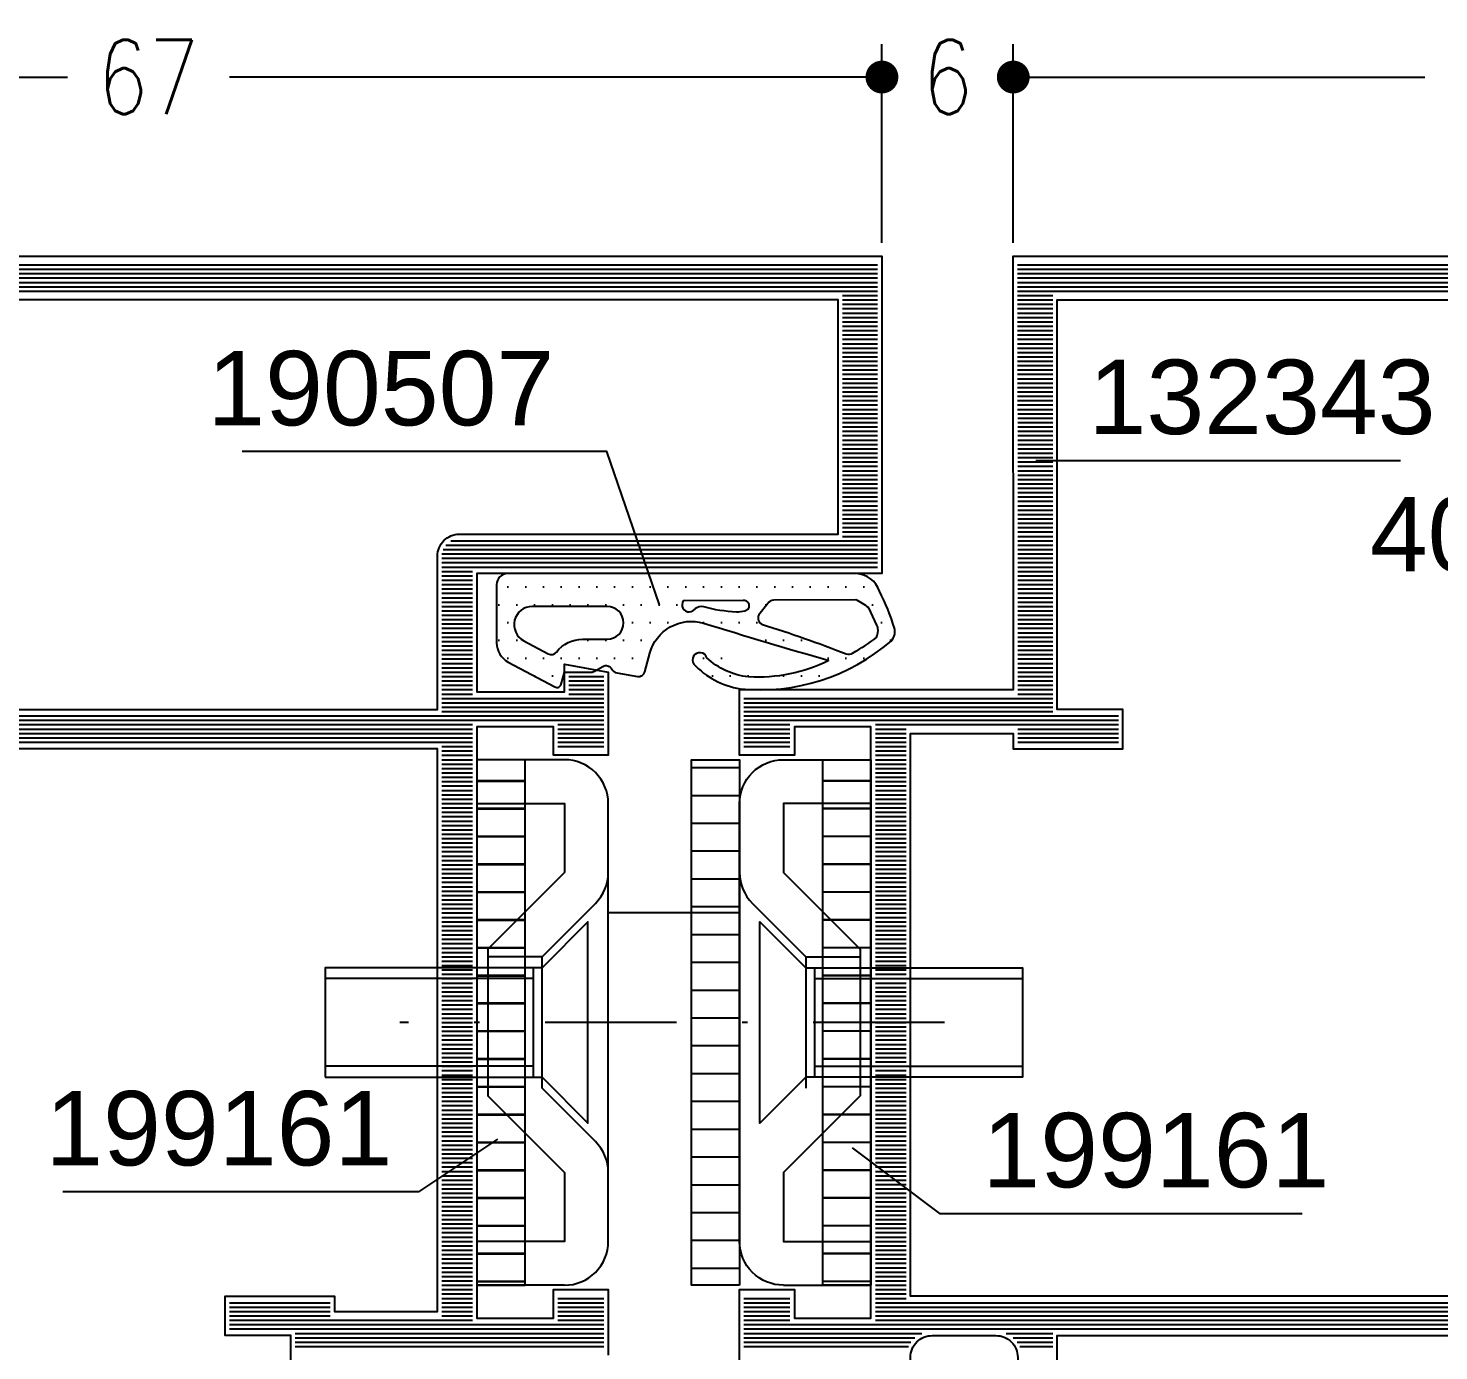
# Model space of a CAD drawing. Extents: x -247 to 191, y 24 to 414.
# Drawn here: x 40.49 to 72.7, y 219.57 to 249.77 of the extents above; entities that cross this region are included whole.
import ezdxf
from ezdxf.enums import TextEntityAlignment as Align

# ---------------------------------------------------------------- set-up
doc = ezdxf.new("R2010")
doc.units = 0
doc.header["$LTSCALE"] = 6
doc.linetypes.add('AUSGEZOGEN', pattern=[0])
doc.linetypes.add('CENTER', pattern=[1.02, 0.5, -0.25, 0.02, -0.25])
doc.layers.get('0').update_dxf_attribs({"color": 4, "linetype": 'CONTINUOUS'})
doc.layers.get('DEFPOINTS').update_dxf_attribs({"linetype": 'AUSGEZOGEN'})
for name, color, linetype in [('CENT_25', 3, 'CENTER'), ('CONST18', 3, 'AUSGEZOGEN'), ('CONST25', 3, 'CONTINUOUS'), ('DICHT_PAR', 3, 'CONTINUOUS'), ('DICHT_SCH', 3, 'CONTINUOUS'), ('KH_NOR', 7, 'CONTINUOUS'), ('KH_SCH', 3, 'CONTINUOUS'), ('LLMASSE', 7, 'CONTINUOUS'), ('PNR', 7, 'CONTINUOUS')]:
    doc.layers.add(name, color=color, linetype=linetype)
doc.styles.get("Standard").update_dxf_attribs({"font": 'simplex.shx', "width": 0.8})
doc.styles.add('SWISSL', font='swissl.ttf')
doc.dimstyles.new('DOK-1ZU1-PUNKT', dxfattribs={"dimscale": 0, "dimtxt": 3, "dimasz": 1.5, "dimexe": 1.5, "dimexo": 0.6, "dimgap": 1.5, "dimtad": 0, "dimdsep": 46, "dimtxsty": 'Standard', "dimblk": 'PUNKT', "dimblk1": 'PUNKT', "dimblk2": 'PUNKT', "dimcen": 0, "dimclrd": 2, "dimclre": 2, "dimclrt": 7, "dimadec": 0, "dimazin": 0, "dimtfac": 0.7, "dimtdec": 4, "dimtofl": 0, "dimtmove": 0, "dimatfit": 3, "dimldrblk": 'PUNKT', "dimfxl": 1, "dimtolj": 1, "dimtzin": 0, "dimarcsym": 0})

# ---------------------------------------------------------------- blocks, each defined once
blk = doc.blocks.new('PUNKT')
at = {"color": 0, "linetype": 'CONTINUOUS'}
blk.add_line((-0.5, 0), (-1, 0), dxfattribs=at)
at = {"color": 0, "linetype": 'CONTINUOUS', "const_width": 0.5}
blk.add_lwpolyline([(-0.25, 0, 1), (0.25, 0, 1)], format="xyb", close=True, dxfattribs=at)
blk = doc.blocks.new('*D9')
at = {"layer": 'DEFPOINTS', "color": 0}
for p in [(62.981, 248.653), (62.981, 244.565), (85.482, 244.565)]:
    blk.add_point(p, dxfattribs=at)
at = {"layer": 'LLMASSE', "color": 3, "lineweight": -2}
for p, q in [((62.981, 244.865), (62.981, 249.403)), ((85.482, 244.865), (85.482, 249.403)), ((63.731, 248.653), (72.38, 248.653)), ((84.732, 248.653), (76.082, 248.653))]:
    blk.add_line(p, q, dxfattribs=at)
at = {"layer": 'LLMASSE', "color": 3, "lineweight": -2, "xscale": 0.75, "yscale": 0.75, "zscale": 0.75, "rotation": 180}
blk.add_blockref('PUNKT', (62.981, 248.653), dxfattribs=at)
at = {"layer": 'LLMASSE', "color": 3, "lineweight": -2, "xscale": 0.75, "yscale": 0.75, "zscale": 0.75}
blk.add_blockref('PUNKT', (85.482, 248.653), dxfattribs=at)
at = {"layer": 'LLMASSE', "color": 3, "insert": (74.231, 248.653), "char_height": 1.7, "attachment_point": 5}
blk.add_mtext('\\A1;45', dxfattribs=at)
blk = doc.blocks.new('*D10')
at = {"layer": 'DEFPOINTS', "color": 0}
for p in [(59.982, 248.653), (59.982, 244.565), (62.981, 244.565)]:
    blk.add_point(p, dxfattribs=at)
at = {"layer": 'LLMASSE', "color": 3, "lineweight": -2}
for p, q in [((59.982, 244.865), (59.982, 249.403)), ((62.981, 244.865), (62.981, 249.403)), ((59.232, 248.653), (58.482, 248.653)), ((63.731, 248.653), (64.481, 248.653))]:
    blk.add_line(p, q, dxfattribs=at)
at = {"layer": 'LLMASSE', "color": 3, "lineweight": -2, "xscale": 0.75, "yscale": 0.75, "zscale": 0.75}
blk.add_blockref('PUNKT', (59.982, 248.653), dxfattribs=at)
at = {"layer": 'LLMASSE', "color": 3, "lineweight": -2, "xscale": 0.75, "yscale": 0.75, "zscale": 0.75, "rotation": 180}
blk.add_blockref('PUNKT', (62.981, 248.653), dxfattribs=at)
at = {"layer": 'LLMASSE', "color": 3, "insert": (61.481, 248.653), "char_height": 1.7, "attachment_point": 5}
blk.add_mtext('\\A1;6', dxfattribs=at)
blk = doc.blocks.new('*D11')
at = {"layer": 'DEFPOINTS', "color": 0}
for p in [(26.482, 248.653), (26.482, 244.565), (59.982, 244.565)]:
    blk.add_point(p, dxfattribs=at)
at = {"layer": 'LLMASSE', "color": 3, "lineweight": -2}
for p, q in [((26.482, 244.865), (26.482, 249.403)), ((59.982, 244.865), (59.982, 249.403)), ((27.232, 248.653), (41.381, 248.653)), ((59.232, 248.653), (45.083, 248.653))]:
    blk.add_line(p, q, dxfattribs=at)
at = {"layer": 'LLMASSE', "color": 3, "lineweight": -2, "xscale": 0.75, "yscale": 0.75, "zscale": 0.75, "rotation": 180}
blk.add_blockref('PUNKT', (26.482, 248.653), dxfattribs=at)
at = {"layer": 'LLMASSE', "color": 3, "lineweight": -2, "xscale": 0.75, "yscale": 0.75, "zscale": 0.75}
blk.add_blockref('PUNKT', (59.982, 248.653), dxfattribs=at)
at = {"layer": 'LLMASSE', "color": 3, "insert": (43.232, 248.653), "char_height": 1.7, "attachment_point": 5}
blk.add_mtext('\\A1;67', dxfattribs=at)
blk = doc.blocks.new('*X44')
for p, q in [((55.8, 46.9), (55.8, 66.8)), ((56, 46.9), (56, 66.8)), ((56.2, 46.9), (56.2, 66.8)), ((56.4, 46.906), (56.4, 66.8)), ((56.6, 46.958), (56.6, 66.8)), ((56.8, 47.076), (56.8, 66.8)), ((57, 47.313), (57, 66.8)), ((57.2, 65.2), (57.2, 66.8)), ((57.4, 65.2), (57.4, 66.8)), ((57.6, 65.2), (57.6, 66.8)), ((57.8, 65.2), (57.8, 66.8)), ((58, 65.2), (58, 66.8)), ((58.2, 65.2), (58.2, 66.8)), ((58.4, 65.2), (58.4, 66.8)), ((58.6, 65.2), (58.6, 66.8)), ((58.8, 65.2), (58.8, 66.8)), ((59, 65.2), (59, 66.8)), ((59.2, 65.2), (59.2, 66.8)), ((59.4, 65.2), (59.4, 66.8)), ((59.6, 65.2), (59.6, 66.8)), ((59.8, 65.2), (59.8, 66.8)), ((60, 65.2), (60, 66.8)), ((60.2, 65.2), (60.2, 66.8)), ((60.4, 65.2), (60.4, 66.8)), ((60.6, 65.2), (60.6, 66.8)), ((60.8, 65.2), (60.8, 66.8)), ((61, 65.2), (61, 66.8)), ((61.2, 65.2), (61.2, 66.8)), ((61.4, 65.2), (61.4, 66.8)), ((61.6, 65.2), (61.6, 66.8)), ((61.8, 65.2), (61.8, 66.8)), ((62, 65.2), (62, 66.8)), ((62.2, 65.2), (62.2, 66.8)), ((62.4, 65.2), (62.4, 66.8)), ((62.6, 65.2), (62.6, 66.8)), ((62.8, 65.2), (62.8, 66.8)), ((63, 65.2), (63, 66.8)), ((63.2, 65.2), (63.2, 66.8)), ((63.4, 65.2), (63.4, 66.8)), ((63.6, 65.2), (63.6, 66.8)), ((63.8, 65.2), (63.8, 66.8)), ((64, 65.2), (64, 66.8)), ((64.2, 65.2), (64.2, 66.8)), ((64.4, 65.2), (64.4, 66.8)), ((64.6, 65.2), (64.6, 66.8)), ((64.8, 65.2), (64.8, 66.8)), ((65, 65.2), (65, 66.8)), ((65.2, 65.2), (65.2, 66.8)), ((65.4, 65.2), (65.4, 66.8)), ((65.6, 65.2), (65.6, 66.8)), ((65.8, 65.2), (65.8, 66.8)), ((66, 65.2), (66, 66.8)), ((66.2, 65.2), (66.2, 66.8)), ((66.4, 65.2), (66.4, 66.8)), ((66.6, 65.2), (66.6, 66.8)), ((66.8, 65.2), (66.8, 66.8)), ((67, 65.2), (67, 66.8)), ((67.2, 65.2), (67.2, 66.8)), ((67.4, 65.2), (67.4, 66.8)), ((67.6, 65.2), (67.6, 66.8)), ((67.8, 65.2), (67.8, 66.8)), ((68, 65.2), (68, 66.8)), ((68.2, 65.2), (68.2, 66.8)), ((68.4, 4.7), (68.4, 66.8)), ((68.6, 0.2), (68.6, 66.8)), ((68.8, 0.2), (68.8, 66.8)), ((69, 0.2), (69, 66.8)), ((69.2, 0.2), (69.2, 66.8)), ((69.4, 0.2), (69.4, 66.8)), ((69.6, 0.2), (69.6, 66.8)), ((20.2, 40.2), (20.2, 54.3)), ((20.4, 40.2), (20.4, 54.3)), ((20.6, 40.2), (20.6, 54.3)), ((20.8, 40.2), (20.8, 54.3)), ((21, 37.2), (21, 54.3)), ((21.2, 37.2), (21.2, 54.3)), ((21.4, 52.2), (21.4, 54.3)), ((21.6, 52.2), (21.6, 54.3)), ((21.8, 52.2), (21.8, 54.3)), ((22, 52.2), (22, 54.3)), ((22.2, 52.2), (22.2, 54.3)), ((22.4, 52.2), (22.4, 54.3)), ((47.6, 52.2), (47.6, 54.3)), ((47.8, 52.2), (47.8, 54.3)), ((48, 52.2), (48, 54.3)), ((48.2, 52.2), (48.2, 54.3)), ((48.4, 52.2), (48.4, 54.3)), ((48.6, 52.2), (48.6, 54.3)), ((48.8, 1.7), (48.8, 54.3)), ((49, 1.7), (49, 54.3)), ((49.2, 46.9), (49.2, 54.3)), ((49.4, 46.9), (49.4, 54.3)), ((49.6, 46.9), (49.6, 54.3)), ((49.8, 46.9), (49.8, 54.3)), ((50, 52.7), (50, 54.3)), ((50.2, 52.7), (50.2, 54.3)), ((50.4, 52.7), (50.4, 54.3)), ((50.6, 52.7), (50.6, 54.3)), ((50.8, 52.7), (50.8, 54.3)), ((51, 52.7), (51, 53.376)), ((21.4, 37.2), (21.4, 48.3)), ((21.6, 46.9), (21.6, 48.3)), ((21.8, 46.9), (21.8, 48.3)), ((22, 46.9), (22, 48.3)), ((22.2, 46.9), (22.2, 48.3)), ((22.4, 46.9), (22.4, 48.3)), ((22.6, 46.9), (22.6, 48.3)), ((22.8, 46.9), (22.8, 48.3)), ((23, 46.9), (23, 48.3)), ((23.2, 46.9), (23.2, 48.3)), ((23.4, 46.9), (23.4, 48.3)), ((23.6, 46.9), (23.6, 48.3)), ((23.8, 46.9), (23.8, 48.3)), ((24, 46.9), (24, 48.3)), ((24.2, 46.9), (24.2, 48.3)), ((24.4, 46.9), (24.4, 48.3)), ((24.6, 46.9), (24.6, 48.3)), ((24.8, 46.9), (24.8, 48.3)), ((25, 46.9), (25, 48.3)), ((25.2, 46.9), (25.2, 48.3)), ((25.4, 46.9), (25.4, 48.3)), ((25.6, 46.9), (25.6, 48.3)), ((25.8, 46.9), (25.8, 48.3)), ((26, 46.9), (26, 48.3)), ((26.2, 46.9), (26.2, 48.3)), ((26.4, 46.9), (26.4, 48.3)), ((26.6, 46.9), (26.6, 48.3)), ((26.8, 46.9), (26.8, 48.3)), ((27, 46.9), (27, 48.3)), ((27.2, 46.9), (27.2, 48.3)), ((27.4, 46.9), (27.4, 48.3)), ((27.6, 46.9), (27.6, 48.3)), ((27.8, 46.9), (27.8, 48.3)), ((28, 46.9), (28, 48.3)), ((28.2, 46.9), (28.2, 48.3)), ((28.4, 46.9), (28.4, 48.3)), ((28.6, 46.9), (28.6, 48.3)), ((28.8, 46.9), (28.8, 48.3)), ((29, 46.9), (29, 48.3)), ((29.2, 46.9), (29.2, 48.3)), ((29.4, 46.9), (29.4, 48.3)), ((29.6, 46.9), (29.6, 48.3)), ((29.8, 46.9), (29.8, 48.3)), ((30, 46.9), (30, 48.3)), ((30.2, 46.9), (30.2, 48.3)), ((30.4, 46.9), (30.4, 48.3)), ((30.6, 46.9), (30.6, 48.3)), ((30.8, 46.9), (30.8, 48.3)), ((31, 46.9), (31, 48.3)), ((31.2, 46.9), (31.2, 48.3)), ((31.4, 46.9), (31.4, 48.3)), ((31.6, 46.9), (31.6, 48.3)), ((31.8, 46.9), (31.8, 48.3)), ((32, 46.9), (32, 48.3)), ((32.2, 46.9), (32.2, 48.3)), ((32.4, 46.9), (32.4, 48.3)), ((32.6, 46.9), (32.6, 48.3)), ((32.8, 46.9), (32.8, 48.3)), ((33, 46.9), (33, 48.3)), ((33.2, 46.9), (33.2, 48.3)), ((33.4, 46.9), (33.4, 48.3)), ((33.6, 46.9), (33.6, 48.3)), ((33.8, 46.9), (33.8, 48.3)), ((34, 46.9), (34, 48.3)), ((34.2, 46.9), (34.2, 48.3)), ((34.4, 46.9), (34.4, 48.3)), ((34.6, 46.9), (34.6, 48.3)), ((34.8, 46.9), (34.8, 48.3)), ((35, 46.9), (35, 48.3)), ((35.2, 46.9), (35.2, 48.3)), ((35.4, 46.9), (35.4, 48.3)), ((35.6, 46.9), (35.6, 48.3)), ((35.8, 46.9), (35.8, 48.3)), ((36, 46.9), (36, 48.3)), ((36.2, 46.9), (36.2, 48.3)), ((36.4, 46.9), (36.4, 48.3)), ((36.6, 46.9), (36.6, 48.3)), ((36.8, 46.9), (36.8, 48.3)), ((37, 46.9), (37, 48.3)), ((37.2, 46.9), (37.2, 48.3)), ((37.4, 46.9), (37.4, 48.3)), ((37.6, 46.9), (37.6, 48.3)), ((37.8, 46.9), (37.8, 48.3)), ((38, 46.9), (38, 48.3)), ((38.2, 46.9), (38.2, 48.3)), ((38.4, 46.9), (38.4, 48.3)), ((38.6, 46.9), (38.6, 48.3)), ((38.8, 46.9), (38.8, 48.3)), ((39, 46.9), (39, 48.3)), ((39.2, 46.9), (39.2, 48.3)), ((39.4, 46.9), (39.4, 48.3)), ((39.6, 46.9), (39.6, 48.3)), ((39.8, 46.9), (39.8, 48.3)), ((40, 46.9), (40, 48.3)), ((40.2, 46.9), (40.2, 48.3)), ((40.4, 46.9), (40.4, 48.3)), ((40.6, 46.9), (40.6, 48.3)), ((40.8, 46.9), (40.8, 48.3)), ((41, 46.9), (41, 48.3)), ((41.2, 46.9), (41.2, 48.3)), ((41.4, 46.9), (41.4, 48.3)), ((41.6, 46.9), (41.6, 48.3)), ((41.8, 46.9), (41.8, 48.3)), ((42, 46.9), (42, 48.3)), ((42.2, 46.9), (42.2, 48.3)), ((42.4, 46.9), (42.4, 48.3)), ((42.6, 46.9), (42.6, 48.3)), ((42.8, 46.9), (42.8, 48.3)), ((43, 46.9), (43, 48.3)), ((43.2, 46.9), (43.2, 48.3)), ((43.4, 46.9), (43.4, 48.3)), ((43.6, 46.9), (43.6, 48.3)), ((43.8, 46.9), (43.8, 48.3)), ((44, 46.9), (44, 48.3)), ((44.2, 46.9), (44.2, 48.3)), ((44.4, 46.9), (44.4, 48.3)), ((44.6, 46.9), (44.6, 48.3)), ((44.8, 46.9), (44.8, 48.3)), ((45, 46.9), (45, 48.3)), ((45.2, 46.9), (45.2, 48.3)), ((45.4, 46.9), (45.4, 48.3)), ((45.6, 46.9), (45.6, 48.3)), ((45.8, 46.9), (45.8, 48.3)), ((46, 46.9), (46, 48.3)), ((46.2, 46.9), (46.2, 48.3)), ((46.4, 46.9), (46.4, 48.3)), ((46.6, 46.9), (46.6, 48.3)), ((46.8, 46.9), (46.8, 48.3)), ((47, 46.9), (47, 48.3)), ((47.2, 46.9), (47.2, 48.3)), ((47.4, 46.9), (47.4, 48.3)), ((47.6, 46.9), (47.6, 48.3)), ((47.8, 1.7), (47.8, 48.3)), ((48, 1.7), (48, 48.3)), ((48.2, 1.7), (48.2, 48.3)), ((48.4, 1.7), (48.4, 48.3)), ((48.6, 1.7), (48.6, 48.3)), ((50, 46.9), (50, 48.3)), ((50.2, 46.9), (50.2, 48.3)), ((50.4, 46.9), (50.4, 48.3)), ((50.6, 46.9), (50.6, 48.3)), ((50.8, 46.9), (50.8, 48.3)), ((51, 46.9), (51, 48.3)), ((51.2, 46.9), (51.2, 48.3)), ((51.4, 46.9), (51.4, 48.3)), ((51.6, 46.9), (51.6, 48.3)), ((51.8, 46.9), (51.8, 48.3)), ((52, 46.9), (52, 48.3)), ((52.2, 46.9), (52.2, 48.3)), ((52.4, 46.9), (52.4, 48.3)), ((52.6, 46.9), (52.6, 48.3)), ((52.8, 46.9), (52.8, 48.3)), ((53, 46.9), (53, 48.3)), ((53.2, 46.9), (53.2, 48.3)), ((53.4, 46.9), (53.4, 48.3)), ((53.6, 46.9), (53.6, 48.3)), ((53.8, 46.9), (53.8, 48.3)), ((54, 46.9), (54, 48.3)), ((54.2, 46.9), (54.2, 48.3)), ((54.4, 46.9), (54.4, 48.3)), ((54.6, 46.9), (54.6, 48.3)), ((54.8, 46.9), (54.8, 48.3)), ((55, 46.9), (55, 48.3)), ((55.2, 46.9), (55.2, 48.3)), ((55.4, 46.9), (55.4, 48.3)), ((55.6, 46.9), (55.6, 48.3)), ((21.6, 37.2), (21.6, 41.8)), ((21.8, 37.2), (21.8, 41.8)), ((22, 37.2), (22, 41.8)), ((22.2, 37.2), (22.2, 41.8))]:
    blk.add_line(p, q)
blk = doc.blocks.new('B-LL132341')
at = {"layer": 'KH_NOR'}
blk.add_lwpolyline([(70, 0), (70, 67), (55.5, 67), (55.5, 48.5), (50.1, 48.5), (50.1, 52.5), (51.358, 52.5), (51.005, 54.5), (47.2, 54.5), (47.2, 52), (48.5, 52), (48.5, 48.5), (21.5, 48.5), (21.5, 52), (22.8, 52), (22.8, 54.5), (19.8, 54.5)], dxfattribs=at)
blk.add_lwpolyline([(68, 6.3), (49.3, 6.3), (49.3, 46.7), (56.3, 46.7, 0.414214), (57.3, 47.7), (57.3, 65), (68, 65), (68, 6.3)], format="xyb", close=True, dxfattribs=at)
blk.add_lwpolyline([(2, 40), (20.7, 40), (20.7, 37), (22.5, 37), (22.5, 42), (21.8, 42), (21.8, 46.7), (47.5, 46.7), (47.5, 3.3), (22.5, 3.3), (22.5, 9.3), (20.7, 9.3), (20.7, 6.3), (2, 6.3), (2, 40)], close=True, dxfattribs=at)
at = {"layer": 'KH_SCH'}
blk.add_blockref('*X44', (0, 0), dxfattribs=at)
blk = doc.blocks.new('*X42')
for p, q in [((68.6, 25.198), (68.6, 69.8)), ((68.8, 25.198), (68.8, 69.8)), ((69, 25.197), (69, 69.8)), ((69.2, 25.197), (69.2, 69.8)), ((69.4, 25.197), (69.4, 69.8)), ((69.6, 25.197), (69.6, 69.8)), ((21, 12.7), (21, 68.3)), ((21.2, 12.7), (21.2, 68.3)), ((21.4, 18.7), (21.4, 68.3)), ((21.6, 18.7), (21.6, 68.3)), ((21.8, 18.7), (21.8, 68.3)), ((22, 18.7), (22, 68.3)), ((22.2, 18.7), (22.2, 68.3)), ((68.4, 25.198), (68.4, 65.3)), ((47.8, 25.2), (47.8, 29.8)), ((48, 25.2), (48, 29.8)), ((48.2, 25.2), (48.2, 29.8)), ((48.4, 25.2), (48.4, 29.8)), ((48.6, 18.7), (48.6, 29.8)), ((48.8, 12.7), (48.8, 29.8)), ((49, 12.7), (49, 29.8)), ((20.2, 25.291), (20.2, 26.8)), ((20.4, 25.175), (20.4, 26.8)), ((20.6, 24.994), (20.6, 26.8)), ((20.8, 24.679), (20.8, 26.8)), ((49.2, 12.7), (49.2, 26.8)), ((49.4, 12.7), (49.4, 26.8)), ((49.6, 12.7), (49.6, 26.8)), ((49.8, 12.7), (49.8, 26.8)), ((50, 25.201), (50, 26.8)), ((50.2, 25.201), (50.2, 26.8)), ((50.4, 25.201), (50.4, 26.8)), ((50.6, 25.201), (50.6, 26.8)), ((50.8, 25.201), (50.8, 26.8)), ((51, 25.2), (51, 26.8)), ((51.2, 25.2), (51.2, 26.8)), ((51.4, 25.2), (51.4, 26.8)), ((51.6, 25.2), (51.6, 26.8)), ((51.8, 25.2), (51.8, 26.8)), ((52, 25.2), (52, 26.8)), ((52.2, 25.2), (52.2, 26.8)), ((52.4, 25.2), (52.4, 26.8)), ((52.6, 25.2), (52.6, 26.8)), ((52.8, 25.2), (52.8, 26.8)), ((53, 25.2), (53, 26.8)), ((53.2, 25.2), (53.2, 26.8)), ((53.4, 25.2), (53.4, 26.8)), ((53.6, 25.2), (53.6, 26.8)), ((53.8, 25.2), (53.8, 26.8)), ((54, 25.2), (54, 26.8)), ((54.2, 25.2), (54.2, 26.8)), ((54.4, 25.2), (54.4, 26.8)), ((54.6, 25.2), (54.6, 26.8)), ((54.8, 25.2), (54.8, 26.8)), ((55, 25.2), (55, 26.8)), ((55.2, 25.2), (55.2, 26.8)), ((55.4, 25.2), (55.4, 26.8)), ((55.6, 25.2), (55.6, 26.8)), ((55.8, 25.2), (55.8, 26.8)), ((56, 25.2), (56, 26.8)), ((56.2, 25.2), (56.2, 26.8)), ((56.4, 25.2), (56.4, 26.8)), ((56.6, 25.2), (56.6, 26.8)), ((56.8, 25.2), (56.8, 26.8)), ((57, 25.199), (57, 26.8)), ((57.2, 25.199), (57.2, 26.8)), ((57.4, 25.199), (57.4, 26.8)), ((57.6, 25.199), (57.6, 26.8)), ((57.8, 25.199), (57.8, 26.8)), ((58, 25.199), (58, 26.8)), ((58.2, 25.199), (58.2, 26.8)), ((58.4, 25.199), (58.4, 26.8)), ((58.6, 25.199), (58.6, 26.8)), ((58.8, 25.199), (58.8, 26.8)), ((59, 25.199), (59, 26.8)), ((59.2, 25.199), (59.2, 26.8)), ((59.4, 25.199), (59.4, 26.8)), ((59.6, 25.199), (59.6, 26.8)), ((59.8, 25.199), (59.8, 26.8)), ((60, 25.199), (60, 26.8)), ((60.2, 25.199), (60.2, 26.8)), ((60.4, 25.199), (60.4, 26.8)), ((60.6, 25.199), (60.6, 26.8)), ((60.8, 25.199), (60.8, 26.8)), ((61, 25.199), (61, 26.8)), ((61.2, 25.199), (61.2, 26.8)), ((61.4, 25.199), (61.4, 26.8)), ((61.6, 25.199), (61.6, 26.8)), ((61.8, 25.199), (61.8, 26.8)), ((62, 25.199), (62, 26.8)), ((62.2, 25.199), (62.2, 26.8)), ((62.4, 25.199), (62.4, 26.8)), ((62.6, 25.199), (62.6, 26.8)), ((62.8, 25.199), (62.8, 26.8)), ((63, 25.198), (63, 26.8)), ((63.2, 25.198), (63.2, 26.8)), ((63.4, 25.198), (63.4, 26.8)), ((63.6, 25.198), (63.6, 26.8)), ((63.8, 25.198), (63.8, 26.8)), ((64, 25.198), (64, 26.8)), ((64.2, 25.198), (64.2, 26.8)), ((64.4, 25.198), (64.4, 26.8)), ((64.6, 25.198), (64.6, 26.8)), ((64.8, 25.198), (64.8, 26.8)), ((65, 25.198), (65, 26.8)), ((65.2, 25.198), (65.2, 26.8)), ((65.4, 25.198), (65.4, 26.8)), ((65.6, 25.198), (65.6, 26.8)), ((65.8, 25.198), (65.8, 26.8)), ((66, 25.198), (66, 26.8)), ((66.2, 25.198), (66.2, 26.8)), ((66.4, 25.198), (66.4, 26.8)), ((66.6, 25.198), (66.6, 26.8)), ((66.8, 25.198), (66.8, 26.8)), ((67, 25.198), (67, 26.8)), ((67.2, 25.198), (67.2, 26.8)), ((67.4, 25.198), (67.4, 26.8)), ((67.6, 25.198), (67.6, 26.8)), ((67.8, 25.198), (67.8, 26.8)), ((68, 25.198), (68, 26.8)), ((68.2, 25.198), (68.2, 26.8)), ((20.8, 12.7), (20.8, 20.821)), ((20.2, 12.7), (20.2, 20.209)), ((20.4, 12.7), (20.4, 20.325)), ((20.6, 12.7), (20.6, 20.506)), ((22.4, 18.7), (22.4, 20.1)), ((22.6, 18.7), (22.6, 20.1)), ((22.8, 18.7), (22.8, 20.1)), ((23, 18.7), (23, 20.1)), ((23.2, 18.7), (23.2, 20.1)), ((23.4, 18.7), (23.4, 20.1)), ((23.6, 18.7), (23.6, 20.1)), ((23.8, 18.7), (23.8, 20.1)), ((24, 18.7), (24, 20.1)), ((24.2, 18.7), (24.2, 20.1)), ((24.4, 18.7), (24.4, 20.1)), ((24.6, 18.7), (24.6, 20.1)), ((24.8, 18.7), (24.8, 20.1)), ((25, 18.7), (25, 20.1)), ((25.2, 18.7), (25.2, 20.1)), ((25.4, 18.7), (25.4, 20.1)), ((25.6, 18.7), (25.6, 20.1)), ((25.8, 18.7), (25.8, 20.1)), ((26, 18.7), (26, 20.1)), ((26.2, 18.7), (26.2, 20.1)), ((26.4, 18.7), (26.4, 20.1)), ((26.6, 18.7), (26.6, 20.1)), ((26.8, 18.7), (26.8, 20.1)), ((27, 18.7), (27, 20.1)), ((27.2, 18.7), (27.2, 20.1)), ((27.4, 18.7), (27.4, 20.1)), ((27.6, 18.7), (27.6, 20.1)), ((27.8, 18.7), (27.8, 20.1)), ((28, 18.7), (28, 20.1)), ((28.2, 18.7), (28.2, 20.1)), ((28.4, 18.7), (28.4, 20.1)), ((28.6, 18.7), (28.6, 20.1)), ((28.8, 18.7), (28.8, 20.1)), ((29, 18.7), (29, 20.1)), ((29.2, 18.7), (29.2, 20.1)), ((29.4, 18.7), (29.4, 20.1)), ((29.6, 18.7), (29.6, 20.1)), ((29.8, 18.7), (29.8, 20.1)), ((30, 18.7), (30, 20.1)), ((30.2, 18.7), (30.2, 20.1)), ((30.4, 18.7), (30.4, 20.1)), ((30.6, 18.7), (30.6, 20.1)), ((30.8, 18.7), (30.8, 20.1)), ((31, 18.7), (31, 20.1)), ((31.2, 18.7), (31.2, 20.1)), ((31.4, 18.7), (31.4, 20.1)), ((31.6, 18.7), (31.6, 20.1)), ((31.8, 18.7), (31.8, 20.1)), ((32, 18.7), (32, 20.1)), ((32.2, 18.7), (32.2, 20.1)), ((32.4, 18.7), (32.4, 20.1)), ((32.6, 18.7), (32.6, 20.1)), ((32.8, 18.7), (32.8, 20.1)), ((33, 18.7), (33, 20.1)), ((33.2, 18.7), (33.2, 20.1)), ((33.4, 18.7), (33.4, 20.1)), ((33.6, 18.7), (33.6, 20.1)), ((33.8, 18.7), (33.8, 20.1)), ((34, 18.7), (34, 20.1)), ((34.2, 18.7), (34.2, 20.1)), ((34.4, 18.7), (34.4, 20.1)), ((34.6, 18.7), (34.6, 20.1)), ((34.8, 18.7), (34.8, 20.1)), ((35, 18.7), (35, 20.1)), ((35.2, 18.7), (35.2, 20.1)), ((35.4, 18.7), (35.4, 20.1)), ((35.6, 18.7), (35.6, 20.1)), ((35.8, 18.7), (35.8, 20.1)), ((36, 18.7), (36, 20.1)), ((36.2, 18.7), (36.2, 20.1)), ((36.4, 18.7), (36.4, 20.1)), ((36.6, 18.7), (36.6, 20.1)), ((36.8, 18.7), (36.8, 20.1)), ((37, 18.7), (37, 20.1)), ((37.2, 18.7), (37.2, 20.1)), ((37.4, 18.7), (37.4, 20.1)), ((37.6, 18.7), (37.6, 20.1)), ((37.8, 18.7), (37.8, 20.1)), ((38, 18.7), (38, 20.1)), ((38.2, 18.7), (38.2, 20.1)), ((38.4, 18.7), (38.4, 20.1)), ((38.6, 18.7), (38.6, 20.1)), ((38.8, 18.7), (38.8, 20.1)), ((39, 18.7), (39, 20.1)), ((39.2, 18.7), (39.2, 20.1)), ((39.4, 18.7), (39.4, 20.1)), ((39.6, 18.7), (39.6, 20.1)), ((39.8, 18.7), (39.8, 20.1)), ((40, 18.7), (40, 20.1)), ((40.2, 18.7), (40.2, 20.1)), ((40.4, 18.7), (40.4, 20.1)), ((40.6, 18.7), (40.6, 20.1)), ((40.8, 18.7), (40.8, 20.1)), ((41, 18.7), (41, 20.1)), ((41.2, 18.7), (41.2, 20.1)), ((41.4, 18.7), (41.4, 20.1)), ((41.6, 18.7), (41.6, 20.1)), ((41.8, 18.7), (41.8, 20.1)), ((42, 18.7), (42, 20.1)), ((42.2, 18.7), (42.2, 20.1)), ((42.4, 18.7), (42.4, 20.1)), ((42.6, 18.7), (42.6, 20.1)), ((42.8, 18.7), (42.8, 20.1)), ((43, 18.7), (43, 20.1)), ((43.2, 18.7), (43.2, 20.1)), ((43.4, 18.7), (43.4, 20.1)), ((43.6, 18.7), (43.6, 20.1)), ((43.8, 18.7), (43.8, 20.1)), ((44, 18.7), (44, 20.1)), ((44.2, 18.7), (44.2, 20.1)), ((44.4, 18.7), (44.4, 20.1)), ((44.6, 18.7), (44.6, 20.1)), ((44.8, 18.7), (44.8, 20.1)), ((45, 18.7), (45, 20.1)), ((45.2, 18.7), (45.2, 20.1)), ((45.4, 18.7), (45.4, 20.1)), ((45.6, 18.7), (45.6, 20.1)), ((45.8, 18.7), (45.8, 20.1)), ((46, 18.7), (46, 20.1)), ((46.2, 18.7), (46.2, 20.1)), ((46.4, 18.7), (46.4, 20.1)), ((46.6, 18.7), (46.6, 20.1)), ((46.8, 18.7), (46.8, 20.1)), ((47, 18.7), (47, 20.1)), ((47.2, 18.7), (47.2, 20.1)), ((47.4, 18.7), (47.4, 20.1)), ((47.6, 18.7), (47.6, 20.1)), ((47.8, 18.7), (47.8, 20.1)), ((48, 18.7), (48, 20.1)), ((48.2, 18.7), (48.2, 20.1)), ((48.4, 18.7), (48.4, 20.1)), ((21.4, 12.7), (21.4, 14.8)), ((21.6, 12.7), (21.6, 14.8)), ((21.8, 12.7), (21.8, 14.8)), ((22, 12.7), (22, 14.8)), ((22.2, 12.7), (22.2, 14.8)), ((22.4, 12.7), (22.4, 14.8)), ((47.6, 12.7), (47.6, 14.8)), ((47.8, 12.7), (47.8, 14.8)), ((48, 12.7), (48, 14.8)), ((48.2, 12.7), (48.2, 14.8)), ((48.4, 12.7), (48.4, 14.8)), ((48.6, 12.7), (48.6, 14.8))]:
    blk.add_line(p, q)
blk = doc.blocks.new('B-LL132343')
at = {"layer": 'KH_NOR'}
blk.add_lwpolyline([(18.995, 18.5), (22.8, 18.5), (22.8, 21), (21.5, 21), (21.5, 24.5), (48.5, 24.5), (48.5, 21), (47.2, 21), (47.2, 18.5), (50.2, 18.5), (50.2, 31.001), (70, 30.997), (70, 76)], dxfattribs=at)
blk.add_lwpolyline([(13.7, 69.7, -0.414214), (12.7, 70.7), (12.7, 91.7), (9.2, 91.7), (9.2, 99), (2, 99), (2, 8), (12.7, 8), (12.7, 25.3, -0.414214), (13.7, 26.3), (19.7, 26.3, 0.414214), (20.7, 27.3), (20.7, 30.2, 0.414214), (19.7, 31.2), (13.7, 31.2, -0.414214), (12.7, 32.2), (12.7, 33), (20.7, 33), (20.7, 69.7), (13.7, 69.7)], format="xyb", close=True, dxfattribs=at)
blk.add_lwpolyline([(22.5, 72.7), (22.5, 26.3), (48.2, 26.3), (48.2, 31), (47.5, 31), (47.5, 36), (49.3, 36), (49.3, 33), (68, 33), (68, 69.7), (49.3, 69.7), (49.3, 66.7), (47.5, 66.7), (47.5, 72.7), (22.5, 72.7)], close=True, dxfattribs=at)
at = {"layer": 'KH_SCH'}
blk.add_blockref('*X42', (0, 6), dxfattribs=at)
blk = doc.blocks.new('STREIFEN')
at = {"layer": 'DICHT_SCH'}
h = blk.add_hatch(dxfattribs=at)
h.set_pattern_fill('LINE', color=256, scale=0.4, angle=90, style=0)
h.set_pattern_definition([(90, (-94.3153, -226.5009), (-1.27, 8e-17), [])])
h.paths.add_polyline_path([(0, 2.2), (0, 0), (24, 0), (24, 2.2)])
at = {"layer": 'DICHT_PAR'}
blk.add_lwpolyline([(0, 2.2), (0, 0), (24, 0), (24, 2.2)], close=True, dxfattribs=at)
blk = doc.blocks.new('LL199166')
blk.add_blockref('STREIFEN', (0, 0))
blk = doc.blocks.new('LL199161')
blk.add_blockref('STREIFEN', (0, 0))
blk = doc.blocks.new('B-LL190507')
at = {"layer": 'DICHT_SCH'}
h = blk.add_hatch(dxfattribs=at)
h.set_pattern_fill('DOTS', color=256, scale=13, angle=90, style=0)
h.set_pattern_definition([(90, (-2.1042, 9.245), (-0.8125, 0.40625), [0, -0.8125])])
edge = h.paths.add_edge_path()
edge.add_arc((2.522, 5.657), 7.252, 176.54674, 206.49239, ccw=False)
edge.add_arc((-1.493, 5.763), 3.242, 136.46598, 174.15426, ccw=False)
edge.add_arc((-3.947, 8.316), 0.337, 288.10137, 483.2427)
edge.add_arc((-1.576, 5.877), 3.733, 133.21308, 170.83153)
edge.add_arc((3.831, 5.561), 9.137, 174.27938, 220.84735)
edge.add_arc((-2.652, 0.017), 0.609, 225.1772, 284.6593)
edge.add_arc((-5.17, 8.442), 9.402, 286.51088, 297.70209)
edge.add_arc((-1.155, 1.218), 1.156, 287.92218, 357.4534)
edge.add_line((0, 1.166), (0, 17.1))
edge.add_arc((-0.5, 17.1), 0.5, 360, 450)
edge.add_line((-0.5, 17.6), (-3.159, 17.6))
edge.add_arc((-3.159, 16.6), 1, 90, 152)
edge.add_line((-4.042, 17.07), (-5.177, 14.935))
edge.add_arc((-5, 14.841), 0.2, 152, 255)
edge.add_line((-5.052, 14.648), (-4.5, 14.5))
edge.add_line((-4.5, 14.5), (-4.5, 13.28))
edge.add_arc((-4.2, 13.28), 0.3, 180, 210)
edge.add_line((-4.46, 13.13), (-4.24, 12.75))
edge.add_arc((-4.5, 12.6), 0.3, 295.93196, 390, ccw=False)
edge.add_arc((-4.238, 12.06), 0.3, 115.93196, 170)
edge.add_line((-4.533, 12.113), (-4.699, 11.171))
edge.add_arc((-4.404, 11.119), 0.3, 170, 255)
edge.add_line((-4.481, 10.829), (-3.639, 10.603))
edge.add_arc((-4.165, 8.691), 1.984, 344.19034, 434.6273, ccw=False)
edge.add_arc((267.755, -75.68), 282.726, 162.75215, 163.96387)
edge = h.paths.add_edge_path(flags=16)
edge.add_line((-3.071, 16.357), (-3.665, 15.241))
edge.add_arc((-3.4, 15.1), 0.3, 152, 232.33011)
edge.add_arc((-4.5, 13.675), 1.5, 360, 412.33011, ccw=False)
edge.add_line((-3, 13.675), (-3, 12.55))
edge.add_arc((-2.25, 12.55), 0.75, 180, 360)
edge.add_line((-1.5, 12.55), (-1.5, 15.966))
edge.add_arc((-2.334, 15.966), 0.834, 360, 512)
edge = h.paths.add_edge_path(flags=16)
edge.add_arc((-1.959, 8.251), 0.464, 348.1957, 394.06774, ccw=False)
edge.add_arc((5.078, 6.341), 6.828, 164.58355, 177.42163)
edge.add_arc((-0.554, 6.58), 1.191, 176.71662, 195.39458)
edge.add_line((-1.702, 6.264), (-1.603, 6.089))
edge.add_arc((-1.48, 6.31), 0.253, 240.7297, 366.75786)
edge.add_line((-1.229, 6.339), (-1.244, 9.074))
edge.add_arc((-1.425, 8.802), 0.327, 416.33472, 602.9129)
edge = h.paths.add_edge_path(flags=16)
edge.add_arc((-2.587, 0.566), 0.399, 284.28362, 305.03726)
edge.add_line((-2.358, 0.24), (-1.567, 0.601))
edge.add_arc((-3.309, 2.085), 2.288, 319.55454, 337.13452)
edge.add_line((-1.2, 1.196), (-1.221, 4.954))
edge.add_arc((-1.521, 4.952), 0.3, 360.31987, 420.31987)
edge.add_line((-1.373, 5.213), (-1.89, 5.62))
edge.add_arc((-2.038, 5.36), 0.3, 420.31987, 520.12953)
edge.add_arc((-65.505, 25.459), 66.274, 338.93722, 342.43787, ccw=False)
edge.add_arc((-3.382, 1.517), 0.304, 155.85872, 215.75504)
edge.add_arc((4.374, 5.758), 9.142, 208.90632, 217.00729)
edge.add_arc((-2.576, 0.977), 0.802, 244.14626, 276.25852)
at = {"layer": 'DICHT_PAR'}
for points in [[(-3.969, 2.422, -0.131411), (-4.717, 6.094, -0.165945), (-3.843, 7.996, 1.141701), (-4.132, 8.598, 0.165632), (-5.261, 6.472, 0.206034), (-3.081, -0.415, 0.265529), (-2.498, -0.572, 0.04887), (-0.799, 0.118, 0.313051), (0, 1.166), (0, 17.1, 0.414214), (-0.5, 17.6), (-3.159, 17.6, 0.277325), (-4.042, 17.07), (-5.177, 14.935, 0.482343), (-5.052, 14.648), (-4.5, 14.5), (-4.5, 13.28, 0.131652), (-4.46, 13.13), (-4.24, 12.75, -0.435165), (-4.369, 12.33, 0.240393), (-4.533, 12.113), (-4.699, 11.171, 0.388879), (-4.481, 10.829), (-3.639, 10.603, -0.416449), (-2.257, 8.15, 0.005287), (-3.969, 2.422)], [(-3.071, 16.357), (-3.665, 15.241, 0.365602), (-3.583, 14.863, -0.232386), (-3, 13.675), (-3, 12.55, 1), (-1.5, 12.55), (-1.5, 15.966, 0.781286), (-3.071, 16.357)], [(-1.574, 8.511, -0.202871), (-1.504, 8.156, 0.056075), (-1.743, 6.648, 0.081679), (-1.702, 6.264), (-1.603, 6.089, 0.61297), (-1.229, 6.339), (-1.244, 9.074, 1.059119), (-1.574, 8.511)], [(-2.489, 0.18, 0.090803), (-2.358, 0.24), (-1.567, 0.601, 0.076858), (-1.2, 1.196), (-1.221, 4.954, 0.267949), (-1.373, 5.213), (-1.89, 5.62, 0.465297), (-2.32, 5.462, -0.015276), (-3.659, 1.641, 0.267464), (-3.629, 1.339, 0.035362), (-2.926, 0.255, 0.14104), (-2.489, 0.18)]]:
    blk.add_lwpolyline(points, format="xyb", close=True, dxfattribs=at)

msp = doc.modelspace()

# ---------------------------------------------------------------- hatches: boundary and pattern name
at = {"layer": 'DICHT_PAR'}
h = msp.add_hatch(dxfattribs=at)
h.set_pattern_fill('LINE', color=256, scale=0.2, style=0)
h.set_pattern_definition([(180, (79.66025, 155.119), (0, 0.635), [])])
h.paths.add_polyline_path([(51.832, 233.065), (51.832, 221.065), (50.732, 221.065), (50.732, 233.065)])
h = msp.add_hatch(dxfattribs=at)
h.set_pattern_fill('LINE', color=256, scale=0.2, style=0)
h.set_pattern_definition([(180, (87.5603, 155.1192), (0, 0.635), [])])
h.paths.add_polyline_path([(59.732, 233.0652), (59.732, 221.0652), (58.632, 221.0652), (58.632, 233.0652)])

# ---------------------------------------------------------------- linework, layer by layer
at = {"layer": 'CENT_25'}
msp.add_line((61.4137, 227.065), (48.9701, 227.065), dxfattribs=at)
at = {"layer": 'CONST18'}
for p, q in [((52.0194, 228.065), (47.2694, 228.065)), ((52.0194, 228.315), (52.0194, 225.815)), ((58.4445, 228.315), (58.4445, 225.815)), ((58.4445, 228.065), (63.1945, 228.065)), ((52.0194, 226.065), (47.2694, 226.065)), ((58.4445, 226.065), (63.1945, 226.065))]:
    msp.add_line(p, q, dxfattribs=at)
for points in [[(47.2694, 225.815), (52.2194, 225.815), (53.2694, 224.765), (53.2694, 229.365), (52.2194, 228.315), (47.2694, 228.315)], [(58.2445, 225.815), (57.1945, 224.765), (57.1945, 229.365), (58.2445, 228.315), (63.1945, 228.315), (63.1945, 225.815)]]:
    msp.add_lwpolyline(points, close=True, dxfattribs=at)
at = {"layer": 'CONST25'}
for p, q in [((53.4391, 229.7849), (52.2194, 228.5652)), ((56.732, 229.5652), (53.732, 229.5652)), ((58.2445, 228.5652), (58.2445, 225.5652)), ((52.732, 221.0652), (50.732, 221.0652)), ((57.732, 221.0652), (59.732, 221.0652))]:
    msp.add_line(p, q, dxfattribs=at)
for points in [[(52.732, 221.0652, 0.4142136), (53.732, 222.0652), (53.732, 232.0652, 0.4142136), (52.732, 233.0652), (50.732, 233.0652), (50.732, 232.0652), (52.732, 232.0652), (52.732, 230.492), (50.982, 228.742), (50.982, 225.3884), (52.732, 223.6384), (52.732, 222.0652), (50.732, 222.0652)], [(57.732, 221.0652, -0.4142136), (56.732, 222.0652), (56.732, 232.0652, -0.4142136), (57.732, 233.0652), (59.732, 233.0652), (59.732, 232.0652), (57.732, 232.0652), (57.732, 230.492), (59.482, 228.742), (59.482, 225.3884), (57.732, 223.6384), (57.732, 222.0652), (59.732, 222.0652)], [(56.732, 230.492, 0.1989124), (57.0249, 229.7849), (58.2445, 228.5652), (59.482, 228.5652)], [(53.732, 223.6384, 0.1989124), (53.4391, 224.3455), (52.2194, 225.5652), (52.2194, 228.5652), (50.982, 228.5652)]]:
    msp.add_lwpolyline(points, format="xyb", dxfattribs=at)
msp.add_arc((52.732, 230.492), 1, 315, 0, dxfattribs=at)
at = {"layer": 'PNR', "color": 3}
for points in [[(54.9, 236.6), (53.7, 240.1), (45.3762, 240.1)], [(63.5, 239.9), (64.2, 239.9), (71.8238, 239.9)], [(51.2, 224.4), (49.4, 223.2), (41.2773, 223.2)], [(59.3, 224.2), (61.3, 222.7), (69.5819, 222.7)]]:
    msp.add_lwpolyline(points, dxfattribs=at)

# ---------------------------------------------------------------- block references
at = {"yscale": 0.5, "zscale": 0.5}
for name, p, xscale, rotation in [('B-LL132341', (26.482, 209.565), -0.5, 270), ('B-LL132343', (47.482, 209.565), -0.5, 270), ('B-LL190507', (59.982, 237.315), 0.5, 90), ('LL199161', (50.732, 233.065), 0.5, 270), ('LL199166', (55.632, 221.0652), -0.5, 270), ('LL199161', (59.732, 233.065), -0.5, 90)]:
    msp.add_blockref(name, p, dxfattribs=dict(at, xscale=xscale, rotation=rotation))

# ---------------------------------------------------------------- texts
at = {"layer": 'PNR', "color": 10, "style": 'SWISSL'}
for s, p in [('190507', (52.5, 240.7)), ('4020006', (80.3679, 237.365)), ('199161', (48.8, 223.8))]:
    msp.add_text(s, height=1.7, dxfattribs=at).set_placement(p, align=Align.RIGHT)
for s, p in [('132343', (64.7, 240.5)), ('199161', (62.2757, 223.3))]:
    msp.add_text(s, height=1.7, dxfattribs=at).set_placement(p)

# ---------------------------------------------------------------- dimensions: what is measured, and where the dimension line sits
at = {"layer": 'LLMASSE'}
for base, p1, p2, picture, middle in [((26.482, 248.653), (59.982, 244.565), (26.482, 244.565), '*D11', (43.232, 248.653)), ((59.982, 248.653), (62.9806, 244.565), (59.982, 244.565), '*D10', (61.4813, 248.653)), ((62.9806, 248.653), (85.482, 244.565), (62.9806, 244.565), '*D9', (74.2313, 248.653))]:
    dim = msp.add_linear_dim(base=base, p1=p1, p2=p2, dimstyle='DOK-1ZU1-PUNKT', override={"dimscale": 0.5, "dimtxt": 3.4, "dimlfac": 2, "dimclrd": 3, "dimclre": 3, "dimclrt": 3}, dxfattribs=at)
    dim.commit()
    dim.dimension.update_dxf_attribs({"geometry": picture, "text_midpoint": middle})

doc.saveas('drawing.dxf')
